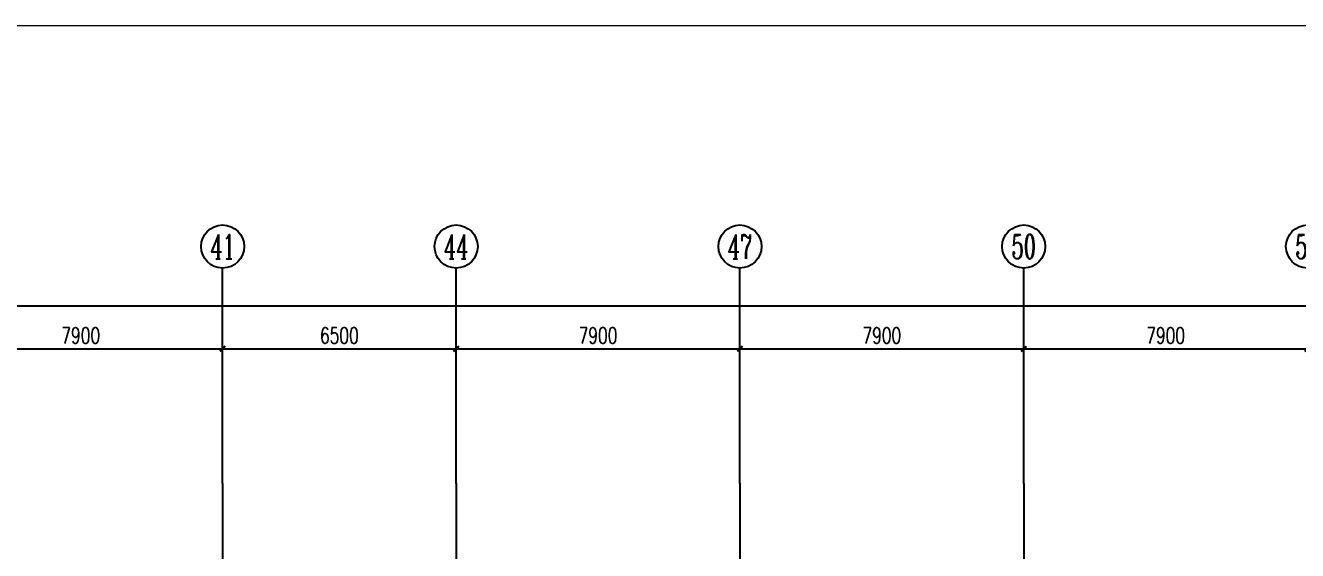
# Model space of a CAD drawing. Extents: x 290727 to 13733020, y 1731457 to 3643100.
# Drawn here: x 681288 to 716699, y 1866047 to 1880676 of the extents above; entities that cross this region are included whole.
import ezdxf
from ezdxf.enums import TextEntityAlignment as Align

# ---------------------------------------------------------------- set-up
doc = ezdxf.new("R2010")
doc.units = 0
doc.header["$LTSCALE"] = 10
doc.linetypes.add('ACAD_ISO05W100', pattern=[33, 24, -3, 0, -3, 0, -3])
doc.linetypes.add('DOTE', pattern=[2.42, 2, -0.2, 0.02, -0.2])
doc.layers.get('0').update_dxf_attribs({"linetype": 'CONTINUOUS'})
for name, color, linetype in [('AXIS', 3, 'CONTINUOUS'), ('AXIS_TEXT', 7, 'CONTINUOUS'), ('DOTE', 8, 'DOTE'), ('作业图', 4, 'CONTINUOUS'), ('文字', 4, 'CONTINUOUS')]:
    doc.layers.add(name, color=color, linetype=linetype)
doc.layers.add('用地红线', color=1, linetype='CONTINUOUS', lineweight=13)
doc.layers.get('0').off()
doc.styles.add('_TCH_AXIS', font='COMPLEX', dxfattribs={"bigfont": 'GBCBIG'})
doc.styles.add('_TCH_DIM_T3', font='SIMPLEX', dxfattribs={"width": 0.705882, "bigfont": 'GBCBIG'})
doc.styles.add('COMPLEX', font='COMPLEX')
doc.dimstyles.new('_TCH_ARCH&&150', dxfattribs={"dimtxt": 446.25, "dimasz": 150, "dimexe": 375, "dimexo": 450, "dimgap": 150, "dimtad": 1, "dimdec": 0, "dimzin": 0, "dimdsep": 46, "dimtxsty": '_TCH_DIM_T3', "dimblk": 'ARCHTICK', "dimcen": 0.09, "dimclrt": 7, "dimazin": 2, "dimtfac": 1, "dimtdec": 0, "dimtix": 1, "dimtmove": 2, "dimatfit": 3, "dimfxl": 1, "dimtolj": 1, "dimtzin": 0, "dimarcsym": 0})

# ---------------------------------------------------------------- blocks, each defined once
blk = doc.blocks.new('_AXISO')
blk.add_circle((0, 0), 0.5)
at = {"layer": 'AXIS_TEXT', "style": 'COMPLEX', "width": 1.041667}
blk.add_attdef('A', text='', height=0.56, dxfattribs=at).set_placement((-0.25, -0.28), (0.25, -0.28), align=Align.FIT)
blk = doc.blocks.new('_ArchTick')
at = {"color": 0, "linetype": 'ByBlock', "const_width": 0.4}
blk.add_lwpolyline([(-0.5, -0.5), (0.5, 0.5)], dxfattribs=at)
blk = doc.blocks.new('*D135')
at = {"layer": 'AXIS', "color": 0, "linetype": 'Continuous', "lineweight": -2, "transparency": 16777216}
for p, q in [((16384, 127685), (16384, 132560)), ((235384, 127685), (235384, 132560)), ((16384, 132185), (235384, 132185))]:
    blk.add_line(p, q, dxfattribs=at)
at = {"layer": 'AXIS', "color": 0, "linetype": 'Continuous', "lineweight": -2, "transparency": 16777216, "xscale": 150, "yscale": 150, "zscale": 150, "rotation": 180}
blk.add_blockref('_ArchTick', (16384, 132185), dxfattribs=at)
at = {"layer": 'AXIS', "color": 0, "linetype": 'Continuous', "lineweight": -2, "transparency": 16777216, "xscale": 150, "yscale": 150, "zscale": 150}
blk.add_blockref('_ArchTick', (235384, 132185), dxfattribs=at)
at = {"layer": 'AXIS', "color": 7, "linetype": 'Continuous', "transparency": 16777216, "insert": (125884, 132559), "char_height": 446.2, "attachment_point": 5, "style": '_TCH_DIM_T3'}
blk.add_mtext('\\A1;219000', dxfattribs=at)
blk = doc.blocks.new('*D162')
at = {"layer": 'AXIS', "color": 0, "linetype": 'Continuous', "lineweight": -2, "transparency": 16777216}
for p, q in [((193948.64318, 127685.47137), (193948.64318, 131360.47137)), ((201848.64318, 127685.47137), (201848.64318, 131360.47137)), ((193948.64318, 130985.47137), (201848.64318, 130985.47137))]:
    blk.add_line(p, q, dxfattribs=at)
at = {"layer": 'AXIS', "color": 0, "linetype": 'Continuous', "lineweight": -2, "transparency": 16777216, "xscale": 150, "yscale": 150, "zscale": 150, "rotation": 180}
blk.add_blockref('_ArchTick', (193948.64318, 130985.47137), dxfattribs=at)
at = {"layer": 'AXIS', "color": 0, "linetype": 'Continuous', "lineweight": -2, "transparency": 16777216, "xscale": 150, "yscale": 150, "zscale": 150}
blk.add_blockref('_ArchTick', (201848.64318, 130985.47137), dxfattribs=at)
at = {"layer": 'AXIS', "color": 7, "linetype": 'Continuous', "transparency": 16777216, "insert": (197898.64318, 131358.59637), "char_height": 446.25, "attachment_point": 5, "style": '_TCH_DIM_T3'}
blk.add_mtext('\\A1;7900', dxfattribs=at)
blk = doc.blocks.new('*D163')
at = {"layer": 'AXIS', "color": 0, "linetype": 'Continuous', "lineweight": -2, "transparency": 16777216}
for p, q in [((201848.64318, 127685.47137), (201848.64318, 131360.47137)), ((208348.64318, 127685.47137), (208348.64318, 131360.47137)), ((201848.64318, 130985.47137), (208348.64318, 130985.47137))]:
    blk.add_line(p, q, dxfattribs=at)
at = {"layer": 'AXIS', "color": 0, "linetype": 'Continuous', "lineweight": -2, "transparency": 16777216, "xscale": 150, "yscale": 150, "zscale": 150, "rotation": 180}
blk.add_blockref('_ArchTick', (201848.64318, 130985.47137), dxfattribs=at)
at = {"layer": 'AXIS', "color": 0, "linetype": 'Continuous', "lineweight": -2, "transparency": 16777216, "xscale": 150, "yscale": 150, "zscale": 150}
blk.add_blockref('_ArchTick', (208348.64318, 130985.47137), dxfattribs=at)
at = {"layer": 'AXIS', "color": 7, "linetype": 'Continuous', "transparency": 16777216, "insert": (205098.64318, 131358.59637), "char_height": 446.25, "attachment_point": 5, "style": '_TCH_DIM_T3'}
blk.add_mtext('\\A1;6500', dxfattribs=at)
blk = doc.blocks.new('*D164')
at = {"layer": 'AXIS', "color": 0, "linetype": 'Continuous', "lineweight": -2, "transparency": 16777216}
for p, q in [((208348.64318, 127685.47137), (208348.64318, 131360.47137)), ((216248.64318, 127685.47137), (216248.64318, 131360.47137)), ((208348.64318, 130985.47137), (216248.64318, 130985.47137))]:
    blk.add_line(p, q, dxfattribs=at)
at = {"layer": 'AXIS', "color": 0, "linetype": 'Continuous', "lineweight": -2, "transparency": 16777216, "xscale": 150, "yscale": 150, "zscale": 150, "rotation": 180}
blk.add_blockref('_ArchTick', (208348.64318, 130985.47137), dxfattribs=at)
at = {"layer": 'AXIS', "color": 0, "linetype": 'Continuous', "lineweight": -2, "transparency": 16777216, "xscale": 150, "yscale": 150, "zscale": 150}
blk.add_blockref('_ArchTick', (216248.64318, 130985.47137), dxfattribs=at)
at = {"layer": 'AXIS', "color": 7, "linetype": 'Continuous', "transparency": 16777216, "insert": (212298.64318, 131358.59637), "char_height": 446.25, "attachment_point": 5, "style": '_TCH_DIM_T3'}
blk.add_mtext('\\A1;7900', dxfattribs=at)
blk = doc.blocks.new('*D165')
at = {"layer": 'AXIS', "color": 0, "linetype": 'Continuous', "lineweight": -2, "transparency": 16777216}
for p, q in [((216248.64318, 127685.47137), (216248.64318, 131360.47137)), ((224148.64318, 127685.47137), (224148.64318, 131360.47137)), ((216248.64318, 130985.47137), (224148.64318, 130985.47137))]:
    blk.add_line(p, q, dxfattribs=at)
at = {"layer": 'AXIS', "color": 0, "linetype": 'Continuous', "lineweight": -2, "transparency": 16777216, "xscale": 150, "yscale": 150, "zscale": 150, "rotation": 180}
blk.add_blockref('_ArchTick', (216248.64318, 130985.47137), dxfattribs=at)
at = {"layer": 'AXIS', "color": 0, "linetype": 'Continuous', "lineweight": -2, "transparency": 16777216, "xscale": 150, "yscale": 150, "zscale": 150}
blk.add_blockref('_ArchTick', (224148.64318, 130985.47137), dxfattribs=at)
at = {"layer": 'AXIS', "color": 7, "linetype": 'Continuous', "transparency": 16777216, "insert": (220198.64318, 131358.59637), "char_height": 446.25, "attachment_point": 5, "style": '_TCH_DIM_T3'}
blk.add_mtext('\\A1;7900', dxfattribs=at)
blk = doc.blocks.new('*D166')
at = {"layer": 'AXIS', "color": 0, "linetype": 'Continuous', "lineweight": -2, "transparency": 16777216}
for p, q in [((224148.64318, 127685.47137), (224148.64318, 131360.47137)), ((232048.64318, 127685.47137), (232048.64318, 131360.47137)), ((224148.64318, 130985.47137), (232048.64318, 130985.47137))]:
    blk.add_line(p, q, dxfattribs=at)
at = {"layer": 'AXIS', "color": 0, "linetype": 'Continuous', "lineweight": -2, "transparency": 16777216, "xscale": 150, "yscale": 150, "zscale": 150, "rotation": 180}
blk.add_blockref('_ArchTick', (224148.64318, 130985.47137), dxfattribs=at)
at = {"layer": 'AXIS', "color": 0, "linetype": 'Continuous', "lineweight": -2, "transparency": 16777216, "xscale": 150, "yscale": 150, "zscale": 150}
blk.add_blockref('_ArchTick', (232048.64318, 130985.47137), dxfattribs=at)
at = {"layer": 'AXIS', "color": 7, "linetype": 'Continuous', "transparency": 16777216, "insert": (228098.64318, 131358.59637), "char_height": 446.25, "attachment_point": 5, "style": '_TCH_DIM_T3'}
blk.add_mtext('\\A1;7900', dxfattribs=at)
blk = doc.blocks.new('A$C26CF02E8')
at = {"layer": '用地红线', "color": 1, "linetype": 'ACAD_ISO05W100', "ltscale": 0.1}
blk.add_lwpolyline([(15026, 140864), (243102, 140866), (258103, 125865), (258104, 39), (205527, 36), (8170, 25), (26, 25), (26, 10201), (25, 125862)], close=True, dxfattribs=at)
blk = doc.blocks.new('A$C55C93FC2')
at = {"layer": 'AXIS', "linetype": 'Continuous'}
for p, q in [((201848.6, 127235.5), (201848.6, 133235.5)), ((208348.6, 127235.5), (208348.6, 133235.5)), ((216248.6, 127235.5), (216248.6, 133235.5)), ((224148.6, 127235.5), (224148.6, 133235.5))]:
    blk.add_line(p, q, dxfattribs=at)
at = {"layer": 'DOTE', "linetype": 'DOTE', "ltscale": 150}
for p, q in [((201848.6, 127235.5), (201848.6, 52513.6)), ((208348.6, 127235.5), (208348.6, 63796.9)), ((216248.6, 127235.5), (216248.6, 82642.4)), ((224148.6, 127235.5), (224148.6, 82642.4))]:
    blk.add_line(p, q, dxfattribs=at)
at = {"layer": 'AXIS', "linetype": 'Continuous'}
ref = blk.add_blockref('_AXISO', (201848.6, 133835.5), dxfattribs=dict(at, xscale=1200, yscale=1200, zscale=1200))
ref.add_attrib('A', '41', dxfattribs={"layer": 'AXIS_TEXT', "linetype": 'Continuous', "height": 678.82, "style": '_TCH_AXIS', "width": 0.7}).set_placement((201509.2, 133496.1), (202188.1, 133496.1), align=Align.FIT)
ref = blk.add_blockref('_AXISO', (208348.6, 133835.5), dxfattribs=dict(at, xscale=1200, yscale=1200, zscale=1200))
ref.add_attrib('A', '44', dxfattribs={"layer": 'AXIS_TEXT', "linetype": 'Continuous', "height": 678.82, "style": '_TCH_AXIS', "width": 0.567568}).set_placement((208009.2, 133496.1), (208688.1, 133496.1), align=Align.FIT)
ref = blk.add_blockref('_AXISO', (216248.6, 133835.5), dxfattribs=dict(at, xscale=1200, yscale=1200, zscale=1200))
ref.add_attrib('A', '47', dxfattribs={"layer": 'AXIS_TEXT', "linetype": 'Continuous', "height": 678.82, "style": '_TCH_AXIS', "width": 0.6}).set_placement((215909.2, 133496.1), (216588.1, 133496.1), align=Align.FIT)
ref = blk.add_blockref('_AXISO', (224148.6, 133835.5), dxfattribs=dict(at, xscale=1200, yscale=1200, zscale=1200))
ref.add_attrib('A', '50', dxfattribs={"layer": 'AXIS_TEXT', "linetype": 'Continuous', "height": 678.82, "style": '_TCH_AXIS', "width": 0.617647}).set_placement((223809.2, 133496.1), (224488.1, 133496.1), align=Align.FIT)
ref = blk.add_blockref('_AXISO', (232048.6, 133835.5), dxfattribs=dict(at, xscale=1200, yscale=1200, zscale=1200))
ref.add_attrib('A', '53', dxfattribs={"layer": 'AXIS_TEXT', "linetype": 'Continuous', "height": 678.82, "style": '_TCH_AXIS', "width": 0.617647}).set_placement((231709.2, 133496.1), (232388.1, 133496.1), align=Align.FIT)
for p1, p2, distance, picture, middle in [((16384.1, 127235.5), (235384.4, 127235.5), 4950, '*D135', (125884.3, 132558.6)), ((193948.6, 127235.5), (201848.6, 127235.5), 3750, '*D162', (197898.6, 131358.6)), ((201848.6, 127235.5), (208348.6, 127235.5), 3750, '*D163', (205098.6, 131358.6)), ((208348.6, 127235.5), (216248.6, 127235.5), 3750, '*D164', (212298.6, 131358.6)), ((216248.6, 127235.5), (224148.6, 127235.5), 3750, '*D165', (220198.6, 131358.6)), ((224148.6, 127235.5), (232048.6, 127235.5), 3750, '*D166', (228098.6, 131358.6))]:
    dim = blk.add_aligned_dim(p1=p1, p2=p2, distance=distance, dimstyle='_TCH_ARCH&&150', dxfattribs=at)
    dim.commit()
    dim.dimension.update_dxf_attribs({"geometry": picture, "text_midpoint": middle})
blk = doc.blocks.new('车库建筑作业图')
at = {"layer": '用地红线', "color": 1, "linetype": 'ACAD_ISO05W100', "ltscale": 0.1}
blk.add_lwpolyline([(505574, 2266429), (733650, 2266431), (748651, 2251430), (748652, 2125604), (696075, 2125601), (498718, 2125590), (490574, 2125590), (490574, 2135766), (490573, 2251427)], close=True, dxfattribs=at)
at = {"layer": '文字', "linetype": 'Continuous'}
for name, p in [('A$C26CF02E8', (490548, 2125565)), ('A$C55C93FC2', (484928, 2126437))]:
    blk.add_blockref(name, p, dxfattribs=at)

msp = doc.modelspace()

# ---------------------------------------------------------------- block references
at = {"layer": '作业图', "linetype": 'Continuous'}
msp.add_blockref('车库建筑作业图', (0, -385756), dxfattribs=at)

doc.saveas('drawing.dxf')
